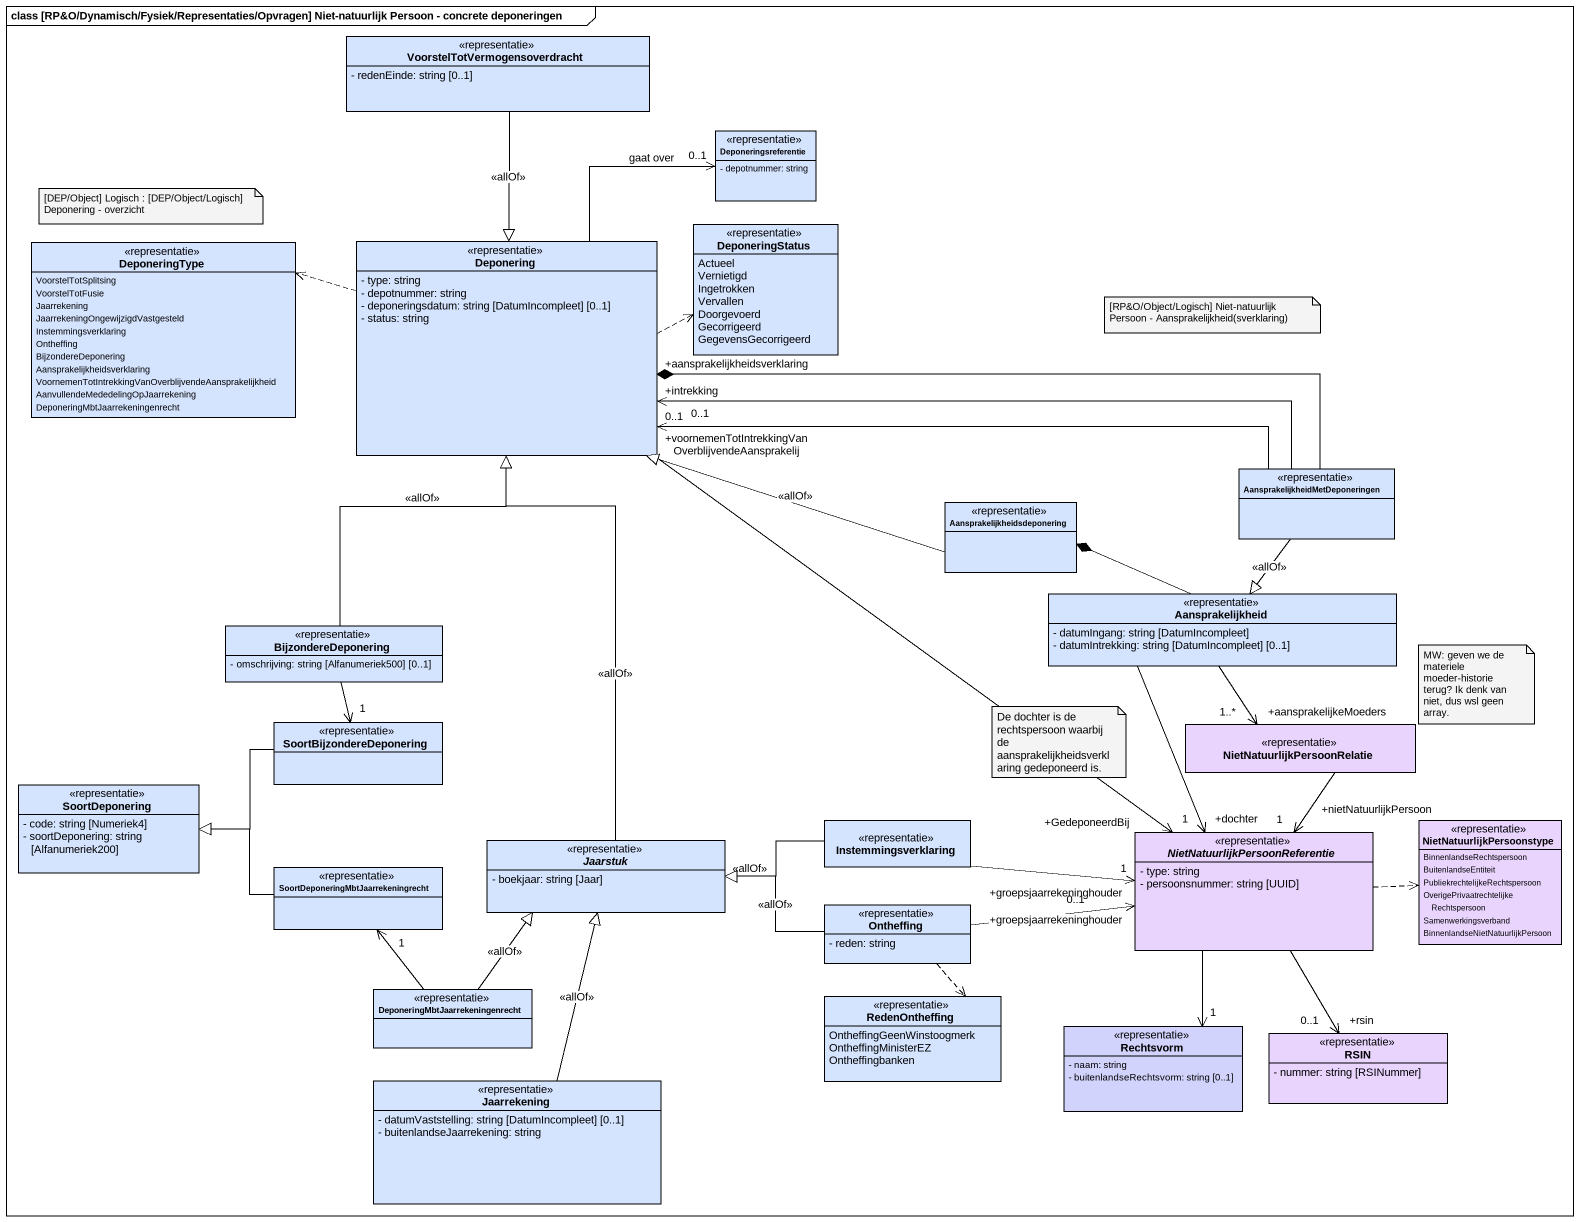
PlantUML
@startuml
mainframe class [RP&O/Dynamisch/Fysiek/Representaties/Opvragen] Niet-natuurlijk Persoon - concrete deponeringen
hide circle
hide empty members
skinparam classAttributeIconSize 0
class "VoorstelTotVermogensoverdracht" as VoorstelTotVermogensoverdrac <<representatie>> #D4E3FE {
  - redenEinde: string [0..1]
}
class Deponeringsreferentie <<representatie>> #D4E3FE {
  - depotnummer: string
}
enum DeponeringStatus <<representatie>> #D4E3FE {
  Actueel
  Vernietigd
  Ingetrokken
  Vervallen
  Doorgevoerd
  Gecorrigeerd
  GegevensGecorrigeerd
}
enum DeponeringType <<representatie>> #D4E3FE {
  VoorstelTotSplitsing
  VoorstelTotFusie
  Jaarrekening
  JaarrekeningOngewijzigdVastgesteld
  Instemmingsverklaring
  Ontheffing
  BijzondereDeponering
  Aansprakelijkheidsverklaring
  VoornemenTotIntrekkingVanOverblijvendeAansprakelijkheid
  AanvullendeMededelingOpJaarrekening
  DeponeringMbtJaarrekeningenrecht
}
class Deponering <<representatie>> #D4E3FE {
  - type: string
  - depotnummer: string
  - deponeringsdatum: string [DatumIncompleet] [0..1]
  - status: string
}
class "AansprakelijkheidMetDeponeringen" as AansprakelijkheidMetDeponeri <<representatie>> #D4E3FE
class Aansprakelijkheidsdeponering <<representatie>> #D4E3FE
class BijzondereDeponering <<representatie>> #D4E3FE {
  - omschrijving: string [Alfanumeriek500] [0..1]
}
class Aansprakelijkheid <<representatie>> #D4E3FE {
  - datumIngang: string [DatumIncompleet]
  - datumIntrekking: string [DatumIncompleet] [0..1]
}
class SoortBijzondereDeponering <<representatie>> #D4E3FE
class NietNatuurlijkPersoonRelatie <<representatie>> #E9D4FE
class SoortDeponering <<representatie>> #D4E3FE {
  - code: string [Numeriek4]
  - soortDeponering: string [Alfanumeriek200]
}
abstract class Jaarstuk <<representatie>> #D4E3FE {
  - boekjaar: string [Jaar]
}
class Instemmingsverklaring <<representatie>> #D4E3FE
abstract class "NietNatuurlijkPersoonReferentie" as NietNatuurlijkPersoonReferen <<representatie>> #E9D4FE {
  - type: string
  - persoonsnummer: string [UUID]
}
enum NietNatuurlijkPersoonstype <<representatie>> #E9D4FE {
  BinnenlandseRechtspersoon
  BuitenlandseEntiteit
  PubliekrechtelijkeRechtspersoon
  OverigePrivaatrechtelijkeRechtspersoon
  Samenwerkingsverband
  BinnenlandseNietNatuurlijkPersoon
}
class "SoortDeponeringMbtJaarrekeningrecht" as SoortDeponeringMbtJaarrekeni <<representatie>> #D4E3FE
class Ontheffing <<representatie>> #D4E3FE {
  - reden: string
}
class "DeponeringMbtJaarrekeningenrecht" as DeponeringMbtJaarrekeningenr <<representatie>> #D4E3FE
enum RedenOntheffing <<representatie>> #D4E3FE {
  OntheffingGeenWinstoogmerk
  OntheffingMinisterEZ
  Ontheffingbanken
}
class Rechtsvorm <<representatie>> #D2D3FC {
  - naam: string
  - buitenlandseRechtsvorm: string [0..1]
}
class RSIN <<representatie>> #E9D4FE {
  - nummer: string [RSINummer]
}
class Jaarrekening <<representatie>> #D4E3FE {
  - datumVaststelling: string [DatumIncompleet] [0..1]
  - buitenlandseJaarrekening: string
}
VoorstelTotVermogensoverdrac --|> Deponering : <<allOf>>
Deponering -up-> "0..1" Deponeringsreferentie : gaat over
Deponering .right.> DeponeringStatus
Deponering .left.> DeponeringType
Deponering --> "+GedeponeerdBij" NietNatuurlijkPersoonReferen
AansprakelijkheidMetDeponeri -left-> "+voornemenTotIntrekkingVanOverblijvendeAansprakelij\n0..1" Deponering
AansprakelijkheidMetDeponeri -left-> "+intrekking\n0..1" Deponering
AansprakelijkheidMetDeponeri -left-* "+aansprakelijkheidsverklaring" Deponering
AansprakelijkheidMetDeponeri --|> Aansprakelijkheid : <<allOf>>
Aansprakelijkheidsdeponering -left-|> Deponering : <<allOf>>
BijzondereDeponering -up-|> Deponering : <<allOf>>
BijzondereDeponering --> "1" SoortBijzondereDeponering
Aansprakelijkheid -left-* Aansprakelijkheidsdeponering
Aansprakelijkheid --> "+aansprakelijkeMoeders\n1..*" NietNatuurlijkPersoonRelatie
Aansprakelijkheid --> "+dochter\n1" NietNatuurlijkPersoonReferen
SoortBijzondereDeponering -left-|> SoortDeponering
NietNatuurlijkPersoonRelatie --> "+nietNatuurlijkPersoon\n1" NietNatuurlijkPersoonReferen
Jaarstuk -up-|> Deponering : <<allOf>>
Instemmingsverklaring -left-|> Jaarstuk : <<allOf>>
Instemmingsverklaring -right-> "+groepsjaarrekeninghouder\n1" NietNatuurlijkPersoonReferen
NietNatuurlijkPersoonReferen .right.> NietNatuurlijkPersoonstype
NietNatuurlijkPersoonReferen --> "1" Rechtsvorm
NietNatuurlijkPersoonReferen --> "+rsin\n0..1" RSIN
SoortDeponeringMbtJaarrekeni -left-|> SoortDeponering
Ontheffing -left-|> Jaarstuk : <<allOf>>
Ontheffing -right-> "+groepsjaarrekeninghouder\n0..1" NietNatuurlijkPersoonReferen
Ontheffing ..> RedenOntheffing
DeponeringMbtJaarrekeningenr -up-|> Jaarstuk : <<allOf>>
DeponeringMbtJaarrekeningenr -up-> "1" SoortDeponeringMbtJaarrekeni
Jaarrekening -up-|> Jaarstuk : <<allOf>>
note as N1
  [DEP/Object] Logisch : [DEP/Object/Logisch] Deponering - overzicht
end note
note as N2
  [RP&O/Object/Logisch] Niet-natuurlijk Persoon - Aansprakelijkheid(sverklaring)
end note
note as N3
  MW: geven we de materiele moeder-historie terug? Ik denk van niet, dus wsl geen array.
end note
note as N4
  De dochter is de rechtspersoon waarbij de aansprakelijkheidsverklaring gedeponeerd is.
end note
@enduml
